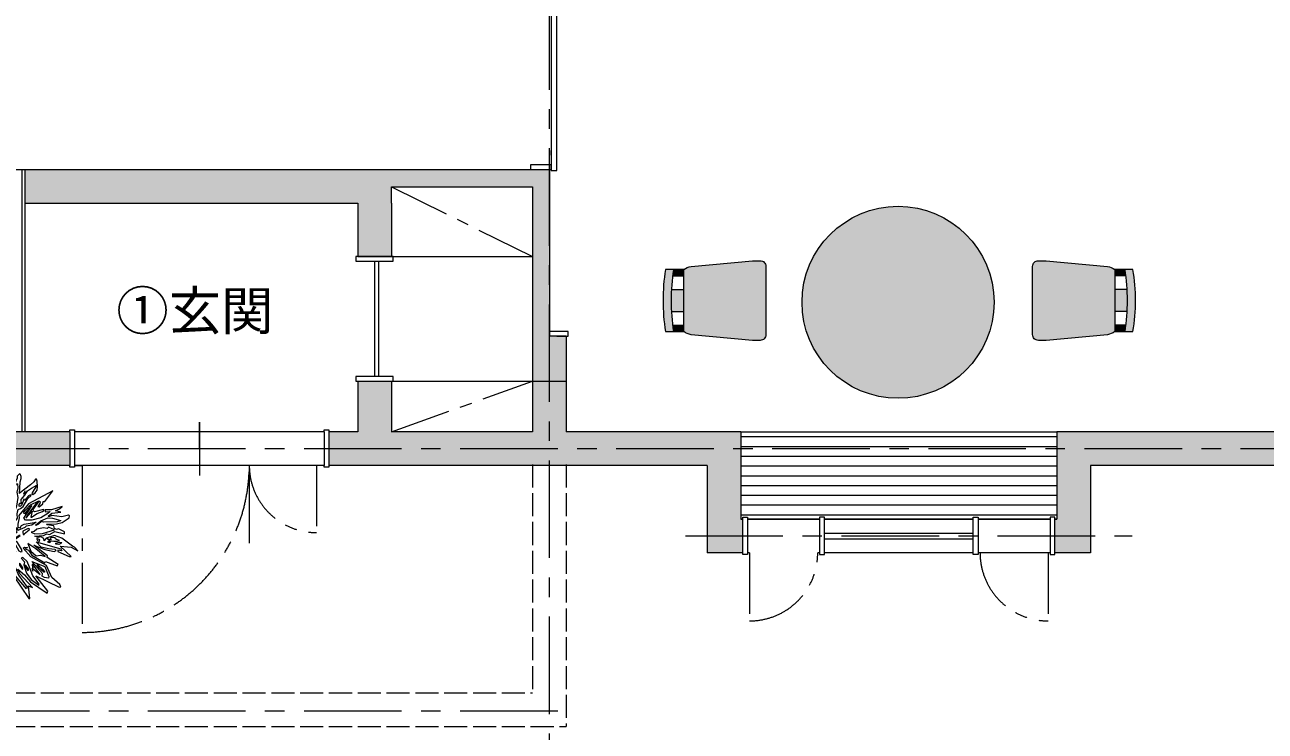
# Model space of a CAD drawing. Header units: millimetres. Extents: x -63086 to 144078, y -129912 to 13382.
# Drawn here: x 126143 to 132602, y -24781 to -21102 of the extents above; entities that cross this region are included whole.
import ezdxf

# ---------------------------------------------------------------- set-up
doc = ezdxf.new("R2010")
doc.units = ezdxf.units.MM
for name, pattern in [('ACAD_ISO02W100', [15, 12, -3]), ('CENTER', [50.800000000000004, 31.75, -6.35, 6.35, -6.35]), ('CENTERX2', [101.60000000000001, 63.5, -12.7, 12.7, -12.7])]:
    doc.linetypes.add(name, pattern=pattern)
doc.layers.get('0').update_dxf_attribs({"lineweight": 0})
for name, color, linetype, lineweight in [('001壁芯', 7, 'CENTERX2', 0), ('003壁', 7, 'Continuous', 9), ('004建具', 7, 'Continuous', 9), ('097家具', 7, 'Continuous', 0), ('観葉植物', 92, 'Continuous', 9)]:
    doc.layers.add(name, color=color, linetype=linetype, lineweight=lineweight)
doc.layers.add('文字', color=7, linetype='Continuous')
doc.styles.add('小岩', font='MS Mincho.ttf', dxfattribs={"height": 150})

# ---------------------------------------------------------------- blocks, each defined once
blk = doc.blocks.new('*U189')
at = {"color": 0, "linetype": 'ByBlock', "lineweight": -2}
blk.add_lwpolyline([(0, 535.4091544917369, 0.0451542092326469), (-161.497116597496, 522.5743812551127), (-161.497116597496, 427.288715157878), (161.497116597496, 427.288715157878), (161.497116597496, 522.5743812551127, 0.0451542092326469)], format="xyb", close=True, dxfattribs=at)
for points in [[(-161.497116597496, 479.58986574854, -0.0353468439991561), (0, 492.30175086809, -0.0353468439991561), (161.497116597496, 479.58986574854)], [(161.497116597496, 427.288715157878, -0.1354428479133657), (177.888110606048, 389.8410190944378), (207.4999999999882, 70.5810575119499), (207.4999999999882, 29.99992023615914, -0.4148891327171757), (177.43082034962, 0), (-177.43082034962, 0, -0.4148891327171757), (-207.4999999999882, 29.99992023615914), (-207.4999999999882, 70.5810575119499), (-177.8881106060492, 389.8410190944378, -0.1354428479133657), (-161.497116597496, 427.288715157878)]]:
    blk.add_lwpolyline(points, format="xyb", dxfattribs=at)
for points in [[(-128.9340361504671, 484.009202379842), (-128.9340361504671, 427.288715157878)], [(-57.56882048332704, 490.4016389930598), (-57.56882048332704, 427.288715157878)], [(57.56882048332704, 490.4016389930598), (57.56882048332704, 427.288715157878)], [(128.9340361504669, 484.009202379842), (128.9340361504669, 427.288715157878)]]:
    blk.add_lwpolyline(points, dxfattribs=at)
blk = doc.blocks.new('樹木平面（CAD素材.com）7619c9fb')
at = {"color": 0, "linetype": 'ByBlock', "lineweight": -2}
for points in [[(-455.4878599889944, 20.63957228629079), (-478.0371000518662, 33.77205773679725), (-478.3416342357541, 39.86274141455351), (-421.8505431245685, 21.89522456517352), (-397.0310071377135, 19.76348527795881), (-430.6820344573152, 35.14246156429226), (-475.1440253049332, 53.87131387339195), (-481.0824418907432, 63.46414066585749), (-474.3826898452135, 68.4889547000057), (-392.3107272874531, 59.80973045920337), (-300.9504721211142, 70.9252281711083), (-386.6768448855291, 102.2922491115505), (-421.0892076648488, 122.8483065239766), (-482.4528457182387, 173.7055152332377), (-541.6847444844152, 212.0768224031003), (-560.2613297015705, 230.957941804143), (-550.2117016332722, 234.3078178269088), (-468.7488074432877, 203.2453310703545), (-395.5083362182741, 171.7260430379679), (-265.0154384223551, 129.5480585695082), (-247.3524557568635, 121.4779026964825), (-230.9076098269234, 98.79010599684125), (-226.187329976663, 98.94237308878519), (-220.4011804827933, 110.8192062604094), (-207.9152789433938, 112.4941442717918), (-357.3083295268498, 213.7707938009762), (-375.8849147440051, 235.2404537650655), (-430.9675352547092, 344.739526259219), (-423.25901372505, 360.6704707538493), (-321.8491304904146, 295.9188899047081), (-282.3358201309748, 257.5475827348459), (-222.0380517211906, 179.891365843459), (-183.4383439134144, 162.7613179997707), (-171.3331101038748, 164.1317218272657), (-171.1047094659589, 171.2121416026571), (-193.031170705879, 184.4593786017758), (-197.8275841021114, 201.3610258075482), (-225.9208625657593, 218.4910736512365), (-261.0945608048005, 324.4689696441883), (-269.5192135012585, 410.0362351933891), (-266.0932039325198, 439.4999174845325), (-259.6979860708761, 442.6975264153548), (-248.7347554509161, 422.5982702787605), (-241.4259350376087, 422.5982702787605), (-237.9999254688719, 441.0987219499434), (-240.740733123861, 536.1133873229351), (-237.0863229172082, 536.5701885987664), (-149.3804779575239, 426.7094817612456), (-140.7012537167211, 434.9319047262161), (-125.6268116142764, 478.5564265681423), (-85.65669997900295, 541.1382013570837), (-76.97747573820016, 540.2245988054201), (-83.60109423776157, 463.4819844656968), (-79.71828339319109, 431.2774945195624), (-38.14936729250803, 338.0900342498981), (-29.92694432753706, 331.9232170261698), (-24.44532901755701, 334.4356240432444), (-18.50691243174515, 373.7205337647692), (41.10565406428941, 511.9029197038549), (42.24765725386897, 526.9773618063005), (60.9765095629682, 546.6198166670629), (70.56933635543464, 524.008153513395), (68.28532997627553, 503.223695463053), (60.06290701130638, 476.7292214648151), (56.86529808048363, 381.4861554539079)], [(-455.4886832553984, 20.54418456491112), (-313.1950858338278, -8.462696450401381), (-226.631244063723, -10.0615009158123), (-226.631244063723, -15.99991750162417), (-295.8366373522222, -24.45074110451014), (-301.5466533001199, -36.32757427613387), (-445.895856462932, -58.71083679188723), (-477.8719457711504, -69.67406741184732), (-505.9652242347984, -100.5081535304862), (-505.9652242347984, -113.0701886158577), (-497.9712019077451, -118.3234032879222), (-485.8659680982055, -106.446570116299), (-390.9655030441718, -123.234017003113), (-335.1215470737479, -105.7613682025512), (-263.8605480440056, -65.6770562483207), (-255.9807260359084, -47.51920553401078), (-217.2668179091725, -62.59364763645635), (-311.8246820063323, -111.2429835125313), (-365.2704312786391, -208.1990543078073), (-353.9645997018051, -221.9030925827583), (-335.1215470737479, -192.7820112484878), (-287.1574131114212, -167.429540439829), (-293.6668312920228, -155.0959059923734), (-282.7036006720627, -133.8546466662001), (-327.2417250656508, -169.4851461810713), (-307.7134705238459, -131.4564399680835), (-237.1376734078513, -92.05732992760022), (-232.3412600116171, -98.56674810820186), (-247.0731011571897, -121.5210122187445), (-223.7762360897741, -113.2985892537736), (-211.1000006854447, -118.4376036068807), (-215.5538131248031, -129.4008342268407), (-275.8515815345854, -156.8089107767428), (-283.7314035426825, -180.1057758441584), (-382.0578781654549, -264.0430102782311), (-435.1610264808878, -288.0250772593945), (-422.4847910765584, -297.2753030949862), (-332.7233403756309, -291.7936877850061), (-268.314360483364, -269.8672265450841), (-252.2121155102959, -323.6555767742666), (-243.6470915884529, -323.6555767742666), (-239.1932791490945, -260.9596016663672), (-230.2856542703757, -281.8582600356667), (-206.3035872892124, -258.2187940113763), (-231.9986590547451, -323.6555767742666), (-231.9986590547451, -338.7300188767122), (-222.7484332191525, -332.2206006961105), (-187.803135618029, -245.5425586070478), (-147.7188236637976, -218.8196839708944), (-162.4506648093702, -259.2465968819979), (-160.7376600250009, -294.1918944831214), (-113.116127019548, -434.6582868013666), (-86.73585334026757, -481.9372188499456), (-72.34661315156882, -477.826007367461), (-70.63360836719949, -466.8627767475009), (-85.02284855589824, -454.5291423000444), (-111.7457231920525, -379.1569317878157), (-101.1250935289645, -383.9533451840489), (-92.21746865024761, -282.2008609925397), (-70.97620932407517, -229.7829145908536), (-67.28373234443461, -378.319462782124), (-56.47276881641847, -401.1595265737087), (-13.22891470435206, -455.9756796735101), (8.849813627512049, -493.4333842917094), (17.83357205220273, -499.6763350614092), (23.01065317829489, -497.8491299580819), (25.294659557454, -486.8858993381218), (16.91996950053908, -466.3298419256953), (9.915683271119633, -432.0697462383196), (14.02689475360603, -369.3357043574342), (8.545279443624167, -331.7257326472918), (-30.13056191012583, -263.2055412725385), (-46.11860656423414, -214.0232705746603), (-40.78925834619804, -166.9727391639963), (-41.55059380591774, -155.8572414520913), (0.04707063895148167, -184.2112954849363), (-2.265485819945752, -264.3799193933974), (24.71433953386259, -233.5458332747585), (50.15246058173943, -294.4431533590705), (123.383415113507, -393.8830810916816), (115.6748935838477, -408.5292719980353), (7.755592168610747, -280.5678146056835), (7.755592168610747, -301.3808227357649), (134.9461974079968, -487.9270437535306), (143.4255710906218, -487.9270437535306), (134.1753452550311, -384.6328552560899), (167.3219878325672, -398.5081940094769), (60.9443907232635, -282.8803710645807), (45.52734766394497, -244.3377634162825), (101.0287026774931, -293.6723012061047), (148.8215361613838, -350.7153605255862), (289.1166280011912, -444.7593231874353), (292.9708887660217, -427.0297236692186), (193.5309610334116, -299.8391184298325), (386.2439992749041, -394.6539332446473), (400.8901901812569, -390.7996724798177), (393.1816686515976, -372.2992208086343), (326.1175313435579, -313.7144571832196), (281.4081064715319, -215.8162337565409), (151.1340926202829, -142.5852792247733), (87.92421607707183, -71.66688115190436), (100.6004514814013, -61.98840412021991), (124.9251194194385, -66.09961560270494), (104.369062007012, -76.03504335204434), (132.4623404706617, -86.99827397200534), (159.5278160636899, -129.8233935812259), (268.4749203495467, -193.204570602873), (274.9843385301483, -180.5283351985427), (371.9404093254234, -218.214440454658), (377.7646255922791, -206.2234069640763), (286.97537202073, -147.638643338662), (290.7439825463407, -134.9624079343321), (178.3708686917471, -45.88615914715319), (267.4471174789251, -82.20186057577212), (346.2453375598925, -98.30410554883929), (362.6901834898326, -90.7668844976165), (353.7825586111139, -81.85925961889825), (299.6516074250594, -78.09064909328708), (237.2982332740339, -62.67360603396764), (195.9422531847413, -20.28960002655458), (402.188029222747, -77.16135886760003), (408.6974474033486, -94.63400766816221), (374.7799526728468, -87.09678661693943), (374.7799526728468, -97.71741628002655), (470.3656196406264, -139.5147330186255), (486.1252636568206, -139.5147330186255), (395.6786110421453, -54.89229667080554), (487.4956674843161, -63.79992154952333), (540.9414167566229, -92.23580097004651), (514.9037440342181, -62.77211867890219), (498.1162971474023, -55.92009954142668), (409.7252502739721, 11.57228896270499), (348.7422799504402, 33.49875020262607), (279.8794876188131, 11.22968800583112), (263.0920407319991, -10.69677323408996), (260.0086321201343, 9.5166832214627), (235.3413632252232, 21.50771671204438), (212.7297000715553, 15.68350044519048), (184.9790225647812, 28.35973584951944), (258.2956273357668, 33.1561492457522), (283.6480981444256, 46.51758656382935), (306.9449632118412, 43.0915769950916), (351.1404866485573, 65.70324014875996), (430.2813076863968, 47.20278847757709), (432.33691342764, 63.99023536439108), (381.2893708534484, 88.31490330242923), (366.2149287510019, 82.148086078701), (349.7700828210618, 90.37050904367152), (343.9458665542079, 112.9821721973399), (287.0741077131624, 120.8619942054365), (282.9628962306779, 127.714013342912), (366.2149287510019, 130.7974219547759), (412.808658885835, 141.760652574736), (468.6526148562589, 180.4745607014725), (474.1342301662389, 195.8916037607919), (465.5692062443941, 202.0584209845197), (409.7252502739702, 187.3265798389475), (327.1584196673939, 197.9472095020346), (300.7781459881135, 188.0117817526952), (296.3243335487532, 193.1507961058014), (326.1306167967723, 219.5310697850819), (401.8454282658749, 227.7534927500519), (355.9369000447896, 239.0593243268863), (389.1691928615437, 253.1059635587103), (411.0956541014657, 273.6620209711368), (324.417612012403, 246.5965453781091), (269.2588579557269, 246.5965453781091), (273.3700694382114, 229.1238965775474), (312.4265785218213, 232.5499061462847), (294.2687278075118, 214.7346563888495), (234.3135603546034, 180.4745607014725), (161.6821574973637, 159.2333013752987), (107.8938072681831, 159.9185032890464), (94.53236995010593, 178.4189549602297), (159.9691527129944, 278.8010353242435), (151.0615278342775, 274.6898238417584), (98.64358143259051, 214.3920554319757), (92.8193651657366, 220.9014736125764), (105.1529996131922, 240.7723291112552), (149.0059220930343, 287.3660592460874), (218.2113153815353, 320.255751105969), (229.1745460014954, 312.3759290978724), (226.0911373896324, 297.6440879523007), (211.3592962440598, 274.3472228848846), (221.2947239934001, 271.2638142730207), (252.1288101120372, 296.6162850816795), (255.5548196807758, 314.7741357959885), (268.5736560419791, 314.7741357959885), (334.0104388048676, 403.1651826694206), (133.2462780768419, 296.6162850816795), (53.07765416838083, 200.3454162001508), (56.84626469399154, 181.1597626152202), (44.17002928966212, 127.0288114291652), (45.88303407403146, 103.7319463617491), (65.0686876589607, 97.22252818114703), (75.34671636517487, 116.4081817660781), (95.9027737776014, 127.714013342912), (196.2848541416133, 144.1588592728531), (161.3395565404899, 117.7785855935736), (114.7458264056586, 111.2691674129719), (103.4399948288228, 99.9633358361375), (43.82742833278826, 75.29606694122594), (44.51263024653599, 90.02790808679856), (34.91980345407137, 96.19472531052634), (29.43818814408951, 69.12924971749817), (39.37361589342981, 60.56422579565424), (25.6695776184788, 49.94359613256711), (-7.905316155151013, 37.95256264198588), (-27.09096974008207, 50.62879804631484), (-58.95285872934255, 115.7229798523308), (-63.406671168701, 150.6682774534552), (-71.97169509054584, 173.9651425208713), (-53.47124341936069, 222.9570793538192), (-40.10980610128536, 194.178598976423), (0.7358413126657979, 66.35037528952307), (12.30814030040165, 52.95087119845994), (16.87615305871805, 68.63438166868082), (10.6332022890183, 103.960346999665), (21.74870000092415, 149.3359403989461), (43.37062705695644, 177.6576195005105), (39.8684839422458, 209.9382429926163), (40.93435358585339, 230.0374991292115), (48.85224236693648, 248.1572830705345), (68.03789595186754, 257.902376954944), (87.68035081263042, 274.6517570687729), (127.5743289019301, 339.0607369610411), (151.4802623371215, 361.1394652929057), (154.5256041760003, 366.6210806028862), (145.5418457513115, 368.448285706213), (132.9036771199681, 363.27120458012), (103.6683954667387, 325.2044315941466), (100.4707865359178, 325.9657670538663), (97.27317760509686, 336.3199293060507), (93.77103449038623, 335.8631280302193), (76.86938728461246, 287.8989940678916), (64.38348574521297, 273.4336203332218), (57.07466533190745, 276.1744279882118), (56.31332987218775, 289.4216649873306), (61.18587681439203, 303.7347716300569), (70.32190233102665, 297.6440879523011), (74.12857962962335, 300.3848956072916), (71.2355048826903, 324.5953632263713), (73.2149770779597, 332.8177861913409), (102.1457245472993, 366.3165464189983), (125.5948567066589, 402.5561143016457), (157.1141447390473, 426.9188490126689), (202.794272322215, 449.3021115284218), (162.5957600490274, 387.938473475032), (161.2253562215319, 375.1480377517441), (169.7523133703908, 372.5594971886985), (188.1766314956003, 385.9590012797612), (203.7078748738786, 408.4945308874576), (206.9054838047014, 436.3594087131901), (205.9918812530377, 484.932611043293), (199.9011975752819, 499.8547860537951), (191.526507518367, 500.6161215135144), (177.0611337836963, 478.8419273655377), (148.8917217740764, 452.6519875511872), (56.54451468111984, 381.1031244509081)], [(-140.1124083220948, 275.0871457847988), (-155.5294513814151, 278.6844558319735), (-214.6281164421398, 395.8539830828017), (-225.420046583662, 440.5634079548281), (-220.2810322305559, 473.4530998147097), (-210.5169049596552, 479.1060156031267), (-146.7931269811343, 392.7705744709378), (-124.6953652627744, 346.5194452929791), (-117.5007451684269, 315.1714577390294), (-136.5150982749201, 340.3526280692513), (-157.0711556873466, 393.2844759062482), (-180.7106217116361, 413.3266318833639), (-180.7106217116361, 397.3956873887337), (-147.3070284164442, 332.1302051042812), (-152.4460427695503, 329.5606979277277), (-201.7805805593725, 400.4790960005976), (-190.9886504178503, 366.5616012700948), (-142.0767630146747, 277.6214976552292)], [(-104.1393078503497, 481.6755227796803), (-41.95723417776026, 287.9346816675652), (-42.47113561307197, 267.8925256904499), (-69.19401024922627, 291.0180902794291), (-66.11060163736147, 241.6835524896069), (-86.666659049788, 177.9597745110864), (-94.88908201475715, 187.2100003466776), (-97.97249062662195, 248.8781725839563), (-80.49984182606022, 260.6979055961006), (-104.6532092856614, 318.2548663508937), (-120.07025234498, 443.1329151313817), (-103.9387023486106, 481.5811608050717)], [(-156.5001540925568, 126.4792223941795), (-159.240961747546, 119.3226690728166), (-149.9526691389692, 92.52366089069028), (-136.5531650479061, 76.53561623658152), (-99.0954604297076, 61.61344122607943), (-95.74558440694273, 52.32514861750178), (-83.868751235319, 49.43207387056827), (-77.32126628173137, 57.95903101942622), (-83.56421705143111, 76.38334914463758), (-109.145088498004, 101.6596864073244), (-147.5163956678662, 127.2405578538992), (-156.6076296681549, 126.4751649432783)], [(-295.2600843530399, 17.87025811523563), (-240.2916641612937, 12.54090989719862), (-267.8520078031397, 3.557151472509304), (-331.9564535115187, 7.668362954994336), (-366.5210833827841, 26.39721526409357), (-378.3979165544079, 36.75137751627881), (-376.7229785430245, 42.84206119403461), (-275.9221636761649, 56.69836656092912), (-240.4439312532377, 49.08501196373436), (-239.2257945176862, 44.06019792958523), (-254.6047708040205, 44.66926629736099), (-260.0863861140006, 26.8540165399254), (-267.8520078031397, 23.80867470104749), (-281.7083131700329, 27.91988618353298), (-295.4123514449839, 22.74280505743991), (-295.107817261096, 18.17479229912351)], [(289.1079043657155, 7.613518053551161), (309.4101832915694, -14.6174773702578), (310.5268086324904, -17.56130781450611), (308.4965807399058, -19.59153570709168), (289.209415760346, -18.17037618228187), (305.0451933225104, -23.34745730837403), (312.1509909465585, -22.12932057282342), (318.5462088082022, -12.18120389915566), (327.2761887463184, -9.947953217311351), (344.3301030440343, -14.82050015951654), (374.0729416704089, -12.58724947767223), (390.8223217842387, -7.0041227730635), (364.0233136021125, 0.0001634563564039127), (355.9024020317702, 6.090847134112209), (354.9887994801084, 13.70420173130697), (338.340930760909, 16.64803217555573), (315.9069125478418, 14.41478149371142), (314.2827302337719, 10.96339407631649), (317.9371404404264, 0.7107432187608538), (317.6326062565386, -1.827041646970429), (313.0645934982222, -2.740644198634072), (289.074543996021, 7.486798569465464)], [(-58.74487932901866, -16.03877733238232), (-25.85518746913658, -32.94042453815473), (-19.00316833166289, -31.1132194348279), (-19.45996960749289, -23.3475977456892), (-55.31886976028181, -5.989149264084972), (-69.93651058689466, -7.131152453664072), (-57.21810421212103, -16.82337010078754)], [(-294.6438784653292, -239.5803502881181), (-292.512139178114, -248.7163758047518), (-232.6711720441635, -218.2629574159728), (-228.5599605616771, -221.4605663467946), (-260.5360498698956, -250.0867796322473), (-290.3803998908988, -265.0089546427489), (-329.2085083365928, -274.4495143432705), (-359.3573925414858, -277.0380549063166), (-363.0118027481385, -268.2065635735707), (-281.0921072823221, -197.5546329116023), (-252.3136269049264, -181.4143211655501), (-217.9012641256049, -172.8873640166912), (-208.4607044250843, -174.2577678441867), (-228.2554263777893, -187.3527377513619), (-280.0262376387145, -221.3082992548507), (-294.6118700764273, -239.7175290976938)], [(-61.34531575862275, -330.6027628442062), (-52.05702315004601, -374.7602195079362), (-34.24177339260859, -411.9133899422468), (-8.204100670202024, -442.2145412390819), (-3.179286636055622, -386.7893197715039), (-6.985963934652318, -343.0886643836056), (-17.49239327878058, -311.721643443163), (-36.83031395565558, -300.9106799151468), (-52.81835860976571, -279.2887528591127), (-59.21357647140758, -279.2887528591127), (-59.36584356335152, -289.9474492951858), (-52.51382442587783, -313.0920472706575), (-61.60340918396651, -331.0625820283713)], [(102.782665591305, -214.9129905220052), (110.8359028985578, -235.2829437109449), (126.4686576714666, -256.5326623200035), (132.0179472445325, -253.7580175334697), (132.0179472445325, -241.9826957564756), (111.2419484770762, -214.2362478911436), (104.0684765899423, -212.7474141032471), (102.81117272952, -214.8820096965665)]]:
    blk.add_lwpolyline(points, dxfattribs=at)
for points in [[(-5.488076070541865, 291.3821037961079), (-2.404667458678887, 382.5139583245295), (33.22583205619412, 463.3677841467379), (41.10565406428941, 461.3121784054956), (43.50386076240648, 429.4502894162356), (35.62403875431119, 392.4493860738685), (44.87426458990194, 347.2260597665313), (33.56843301306799, 275.6224597799146), (9.243765075030751, 207.1022684051609)], [(-285.4513475825443, 245.0667369387343), (-346.7769188629482, 299.1976881247901), (-382.4074183778193, 320.7815484078365), (-394.0558509115272, 318.3833417097208), (-395.7688556958965, 305.0219043916441), (-367.6755772322467, 245.4093378956081), (-238.8576174477112, 163.1851082459048)], [(-242.6262279733237, 391.3573455238329), (-112.4378643612908, 182.3707618308354), (-111.4100614906711, 170.0371273833798), (-118.2620806281448, 167.2963197283893), (-165.1984117198517, 214.9178527338431), (-153.8925801430178, 187.8523771408159), (-129.5679122049805, 151.8792766690699), (-130.2531141187283, 144.684656574721), (-141.9015466524361, 152.2218776259438), (-235.0890069221005, 280.3546354967325), (-249.1356461539253, 382.1071196882413)], [(92.5528977548347, 379.8683176020045), (92.5528977548347, 375.7571061195194), (106.1046689378418, 389.1566102105821), (105.9524018458978, 399.6630395547113), (101.9934574553554, 400.1198408305431)], [(110.1742448873738, 176.4523451706746), (162.592191289059, 235.7223107098366), (151.6289606690989, 186.387772920014), (159.1661817203221, 184.6747681356455), (205.4173108982814, 214.4810513836633), (247.8998295506281, 231.6110992273516), (259.5482620843359, 240.5187241060689), (256.4648534724729, 249.768949941661), (183.4908496583594, 228.5276906154872), (174.2406238227686, 235.3797097529628), (172.8702199952731, 248.0559451572917), (215.6953396044937, 309.7241173945704), (200.620897502049, 305.270304955211), (127.3042927310617, 206.9438303324405)], [(-123.6675623921547, 240.6557496189857), (-110.3061250740775, 241.1696510542961), (-111.3339279446991, 272.0037371729354), (-125.7231681333978, 268.4064271257603)], [(-31.18314783607457, 280.4188731761469), (-22.61812391422973, 201.9632540520543), (-7.201080854909378, 159.4807353997071), (-4.1176722430464, 211.8986818013936), (-17.82171051799742, 281.7892770036415), (-26.04413348296657, 302.0027334591941)], [(-279.6271313156903, 87.1276958199287), (-298.1275829868737, 85.7572919924337), (-407.4172882296043, 129.2676135154015), (-438.9365762619909, 153.5922814534392), (-433.112359995137, 158.388694849672), (-353.9715389572957, 143.3142527472264), (-306.3500059518428, 127.2120077741592), (-301.5535925556105, 119.674786722936), (-312.5168231755706, 114.8783733267037), (-367.3329762753747, 122.7581953348003)], [(234.8809931894248, 154.8684848876273), (292.437953944218, 180.2209556962862), (330.8092611140783, 178.1653499550434), (401.0424572732009, 158.9796963701128), (397.2738467475901, 154.1832829738796), (371.9213759389313, 147.3312638364046), (256.8074544293449, 143.9052542676664), (241.3904113700264, 150.4146724482684), (216.7231424751153, 126.0900045102312), (193.7688783645717, 117.182379631513), (194.7966812351951, 123.0065958983669)], [(-112.1335284418474, 63.01745087660083), (-109.7987663653748, 50.02399236405472), (-125.6345439275392, 47.18167331443556), (-131.6237162106663, 57.12978998810331)], [(-108.6377297893014, 33.07581910241015), (-87.86173102184694, 21.57119437776055), (-87.11731412789777, 27.18815821391308), (-97.80984769551287, 36.59488078289132), (-105.3216908980794, 37.74534325535615)], [(63.12371347671069, 34.3871483870189), (56.27169433923518, 32.71221037563646), (19.42305808881247, 9.872146584052189), (19.11852390492459, 4.542798366015631), (21.8593315599137, 3.476928722408047)], [(96.01340533659095, 38.04155859367302), (96.01340533659095, 48.24345375391431), (138.6481910808834, 80.37181015407623), (140.3231290922649, 88.13743184321493), (131.0348364836882, 91.94410914181208), (87.33418109578997, 69.25631244217175), (85.65924308440663, 54.63867161555754), (90.07498875077908, 44.13224227142928)], [(298.6880422338527, 101.3466020693477), (287.7248116138908, 92.09637623375602), (257.2333264521258, 97.2353905868622), (202.0745723954496, 84.90175613940664), (180.1481111555295, 66.74390542509718), (156.5086451312382, 62.29009298573828), (185.2871255086357, 46.53044896954498), (248.6683025302827, 50.98426140890388), (349.0503828942965, 81.47574657066889)], [(208.8123912139672, -7.460924048895322), (218.0499281252305, -13.75463051590941), (224.1406118029863, -13.55160772665022), (225.8663055116849, -2.283842922802251), (200.9960138275146, 7.664273750865505), (201.4020594060312, 2.994749597919508)], [(-441.6894780479834, -100.0402494458658), (-388.0153281377607, -106.8922685833418), (-339.3659922616844, -96.61423987712851), (-303.9638933847291, -70.5765671547224), (-314.0135214530255, -63.72454801724689), (-339.1375916237685, -68.74936205139602), (-383.6757160173584, -65.78015375848963), (-448.084695909627, -77.88538756802973), (-458.5911252537553, -87.70661499841071)], [(-215.1414230841219, -86.33621117091525), (-204.8887722265663, -87.45283651183763), (-166.3144422674468, -75.57600334021345), (-176.161047546484, -72.63217289596469), (-200.4222708628804, -73.9518210261449), (-212.8066610076494, -79.4334363361254), (-215.648980057269, -82.98633514814992)], [(-135.6587941471789, -27.54445946739224), (-87.00945827110445, -49.24252006939741), (-64.16939447951881, -53.12533091396699), (-60.05818299703424, -42.84730220775373), (-106.8803137697832, -20.92084096783265), (-138.399601802168, -18.8652352265899)], [(-4.749342757280829, -62.70215611370759), (14.89311210348023, -94.2214441460942), (25.85634272344214, -97.87585435274741), (15.80671465514388, -127.5679372818076), (11.01030125891157, -107.0118798693811), (4.615083397267881, -104.2710722143916), (0.9606731906151253, -149.4943985217283), (-5.434544671028561, -160.000827865857), (-14.11376891183136, -153.3772093662974), (-20.50898677347504, -123.6851264372381), (-13.88536827391545, -122.3147226097426), (-17.99657975640002, -77.09139630240588), (-14.34216954974727, -63.15895738953941)], [(11.65743639967332, -18.29726542556909), (54.29222214396395, -94.58307848946106), (70.73706807390408, -100.6737621672164), (80.6344290502584, -100.216960891385), (75.15281374027836, -79.50863638701503), (40.74045096095688, -23.32207945971732), (22.46839992768946, -9.922575368654634), (16.5299833418776, -11.44524628809359)], [(152.5158470871174, -97.42941239404354), (196.0261686100857, -136.1433205207786), (231.6566681249569, -128.9487004264292), (271.0557781654406, -139.5693300895164), (192.9427599982228, -76.53075402474315), (127.1633762784586, -34.04823537239645)], [(390.6192989949795, -22.83990033522787), (408.1807702658425, -24.5655940439251), (400.9734612471639, -33.70161956055927), (383.8180355548193, -39.89381463294421), (360.06436921157, -36.94998418869545), (358.947743870649, -28.72756122372539)], [(-205.0220059320163, -144.8131189395353), (-195.2769120476078, -144.6100961502771), (-194.9723778637199, -148.2645063569307), (-199.1343450435197, -152.6294963259888), (-216.8988391036401, -158.1111116359689), (-242.4797105502148, -159.5322711607787), (-240.8555282361467, -156.7914635057878)], [(-167.5008566921751, -192.834353061342), (-160.4965704627557, -179.7393831541667), (-164.1509806694103, -176.084972947514), (-196.2793370695726, -203.7975836813021), (-221.7079414242035, -233.1851324264744), (-209.9833753445237, -231.0533931392602)], [(-124.5615367639966, -358.2202066455293), (-106.4036860496872, -262.2919387208749), (-77.2826047154158, -182.1233148124138), (-87.56063342162997, -184.8641224674038), (-118.3947195402689, -254.4121167127787), (-128.6727482464812, -251.6713090577887), (-127.6449453758614, -228.0318430334983), (-146.4879980039186, -268.1161549877288), (-147.1731999176664, -292.0982219688922)], [(-107.0888879634349, -167.8609638670023), (-131.0455770959416, -208.7700559025961), (-125.7669845752189, -211.4093521629566), (-113.1795716411907, -200.5476329376252), (-93.99391805625964, -168.6730550240372), (-85.87300648591918, -149.8934470176232), (-84.85789253962503, -142.9906721828329)], [(59.59485422835496, -211.2490636221055), (83.23432025264447, -248.592567921346), (87.002930778257, -235.2311306032698), (65.41907049520887, -199.9432320452706), (57.19664753023972, -194.8042176921645)], [(117.1518149831463, -278.3988511693633), (156.5509250236319, -332.1872013985449), (218.5616982177817, -377.7531286627554), (222.3303087433942, -368.5029028271638), (169.9123623417072, -299.2975095386637), (141.4764829211854, -230.0921162501618), (122.2908293362543, -182.127982287835), (87.34553173512904, -149.9234923417016), (73.29889250330598, -153.0069009535655), (99.6791661825846, -184.868789942826), (93.51234895885864, -210.5638617083578)], [(167.6156670382206, -202.2653051974157), (162.4766526851145, -212.543333903629), (168.3008689519684, -231.7289874885591), (159.3932440732497, -245.4330257635102), (168.3008689519684, -262.9056745640719), (170.6990756500854, -241.6644152378994), (230.9968440598677, -288.6007463296046)], [(267.9977474022344, -224.1917664373368), (300.5448383052426, -305.7307941732934), (297.4614296933796, -320.1200343619912), (266.9699445316128, -315.6662219226328), (246.4138871191863, -303.6751884320511), (248.1268919035556, -282.0913281490029), (161.4488498144929, -182.0518487418631)], [(207.1289773976623, -207.7722983560525), (248.6471378010319, -245.4330257635102), (265.5995407041191, -265.5322819001049), (264.584426757825, -270.3033174476795), (259.2043228424736, -269.4912262906455), (237.7854185756987, -250.3055727057144), (211.2909445774621, -221.9838936041497), (204.7942153211879, -209.7010148540085)], [(-29.67376063429219, -334.104905958915), (-32.26230119733737, -342.9363972916617), (-36.83031395565558, -343.2409314755496), (-52.05702315004601, -320.096333500077), (-51.60022187421418, -330.7550299361501), (-35.61217722010406, -367.146864910741), (-27.54202134707884, -376.1306233354308), (-23.27854277264851, -375.9783562434868), (-18.10146164655634, -357.4017710263315), (-21.7558718532091, -337.3025148897377), (-33.78497211677677, -313.2443143626015)]]:
    blk.add_lwpolyline(points, close=True, dxfattribs=at)

msp = doc.modelspace()

# ---------------------------------------------------------------- hatches: boundary and pattern name
at = {"layer": '003壁', "ltscale": 10, "true_color": 0x939598}
h = msp.add_hatch(color=252, dxfattribs=at)
h.dxf.hatch_style = 1
h.paths.add_polyline_path([(125776.8590504737, -20646.31440814824), (125646.8590504737, -20646.31440814824), (125646.8590504737, -21471.31440814824), (125601.8590504737, -21471.31440814824), (125601.8590504737, -23221.31440814824), (125601.8590504737, -24586.31440814824), (124711.8590504737, -24586.31440814824), (124711.8590504737, -24761.31440814824), (125776.8590504737, -24761.31440814824), (125776.8590504737, -23396.31440814824), (126376.8590504737, -23396.31440814824), (126376.8590504737, -23221.31440814824), (125776.8590504737, -23221.31440814824)])
h = msp.add_hatch(color=252, dxfattribs=at)
h.dxf.hatch_style = 1
h.paths.add_polyline_path([(128051.8590504737, -21946.31440814824), (128786.8590504737, -21946.31440814824), (128786.8590504737, -22958.81440814824), (128874.3590504737, -22958.81440814824), (128874.3590504737, -21856.31440814824), (128775.5368109869, -21856.31440814824), (126144.3590504737, -21856.31440814824), (126144.3590504737, -21943.81440814824), (126144.3590504737, -22031.31440814824), (127876.8590504737, -22031.31440814824), (127876.8590504737, -22308.81440814824), (128051.8590504737, -22308.81440814824), (128051.8590504737, -22031.31440814824)])
h.paths.add_polyline_path([(129871.8590504737, -23308.81440814824), (128874.3590504737, -23308.81440814824), (128874.3590504737, -23396.31440814824), (129696.8590504737, -23396.31440814824), (129696.8590504737, -23763.81440814824), (129881.8590504737, -23763.81440814824), (129881.8590504737, -23676.31440814824), (129871.8590504737, -23676.31440814824)])
h.paths.add_polyline_path([(129871.8590504737, -23221.31440814824), (128961.8590504737, -23221.31440814824), (128961.8590504737, -22958.81440814824), (128874.3590504737, -22958.81440814824), (128874.3590504737, -23308.81440814824), (129871.8590504737, -23308.81440814824)])
h.paths.add_polyline_path([(128874.3590504737, -23308.81440814824), (127726.8590504737, -23308.81440814824), (127726.8590504737, -23396.31440814824), (128874.3590504737, -23396.31440814824)])
h.paths.add_polyline_path([(128874.3590504737, -22958.81440814824), (128786.8590504737, -22958.81440814824), (128786.8590504737, -23221.31440814824), (128051.8590504737, -23221.31440814824), (128051.8590504737, -22958.81440814824), (127876.8590504737, -22958.81440814824), (127876.8590504737, -23221.31440814824), (127726.8590504737, -23221.31440814824), (127726.8590504737, -23308.81440814824), (128874.3590504737, -23308.81440814824)])
h.paths.add_polyline_path([(128961.8590504737, -22724.39340350118), (128874.3590504737, -22724.39340350119), (128874.3590504737, -22958.81440814824), (128961.8590504737, -22958.81440814824)])
h = msp.add_hatch(color=252, dxfattribs=at)
h.dxf.hatch_style = 1
h.paths.add_polyline_path([(133238.3559418754, -23221.31440814824), (131516.8590504737, -23221.31440814824), (131516.8590504737, -23676.31440814824), (131506.8590504737, -23676.31440814824), (131506.8590504737, -23851.31440814824), (131691.8590504737, -23851.31440814824), (131691.8590504737, -23396.31440814824), (133238.3559418754, -23396.31440814824)])
h = msp.add_hatch(color=252, dxfattribs=at)
h.dxf.hatch_style = 1
h.paths.add_polyline_path([(129881.8590504737, -23763.81440814824), (129696.8590504737, -23763.81440814824), (129696.8590504737, -23851.31440814824), (129881.8590504737, -23851.31440814824)])
at = {"layer": '097家具', "ltscale": 10, "true_color": 0x868788, "transparency": 33554587}
h = msp.add_hatch(color=252, dxfattribs=at)
h.dxf.hatch_style = 1
h.paths.add_polyline_path([(134251.8590504737, -18870.07548543259), (133051.8590504737, -18870.07548543259), (133051.8590504737, -18916.31440814824), (134251.8590504737, -18916.31440814824)])
h.paths.add_polyline_path([(134251.8590504737, -18846.31440814824), (133051.8590504737, -18846.31440814824), (133051.8590504737, -18870.07548543259), (134251.8590504737, -18870.07548543259)])
edge = h.paths.add_edge_path()
edge.add_arc((130689.9384159473, -22547.20877780972), 500, 0, 360)
edge = h.paths.add_edge_path()
edge.add_arc((131769.5129808967, -22436.14528963717), 76.83627342945508, 50.93409738080014, 81.78755926052561)
edge.add_line((131780.4885694215, -22360.09695388245), (131461.228607839, -22330.48506448852))
edge.add_line((131461.228607839, -22330.48506448852), (131420.6474705632, -22330.48506448852))
edge.add_arc((131420.6474705632, -22360.48506448852), 30, 89.99999999999305, 180.1321235170705)
edge.add_line((131390.647550327, -22360.55424413897), (131390.647550327, -22715.55424413885))
edge.add_arc((131420.6474705632, -22715.48506448849), 29.99999999999755, 180.1321235168899, 270.0000000000069)
edge.add_line((131420.6474705632, -22745.48506448849), (131461.228607839, -22745.48506448849))
edge.add_line((131461.228607839, -22745.48506448849), (131780.4885694215, -22715.87317509455))
edge.add_arc((131769.5129808967, -22639.82483933985), 76.83627342944384, 278.2124407394782, 309.0659026191991)
edge.add_line((131817.9362654849, -22699.482181086), (131817.9362654849, -22376.48794789101))
edge = h.paths.add_edge_path()
edge.add_line((131913.2219315821, -22376.48794789101), (131870.2374160756, -22376.48794789101))
edge.add_arc((130735.7889476115, -22547.03237946811), 1147.196029779755, 0.4518655263984215, 8.549394221166892, ccw=False)
edge.add_arc((130735.7889476115, -22528.9377495089), 1147.196029779741, 351.4506057788328, 359.5481344735948, ccw=False)
edge.add_line((131870.2374160756, -22699.482181086), (131913.2219315821, -22699.482181086))
edge.add_arc((131027.3202938857, -22547.81772922149), 898.7901966714401, 350.2852641493967, 360.6268219554746)
edge.add_arc((131027.3202938857, -22528.15239975552), 898.7901966714475, 359.3731780445249, 369.7147358506032)
edge = h.paths.add_edge_path(flags=17)
edge.add_line((131874.6567527069, -22409.05102833804), (131879.4475653287, -22421.32923584606))
edge.add_line((131879.4475653287, -22421.32923584606), (131879.4475653287, -22492.6944515132))
edge.add_line((131879.4475653287, -22492.6944515132), (131881.0491893201, -22480.41624400518))
edge.add_arc((130735.7889476115, -22547.03237946816), 1147.196029779752, 3.328961752762434, 6.908092029492676)
at = {"layer": '097家具', "ltscale": 10}
h = msp.add_hatch(dxfattribs=at)
h.set_pattern_fill('ANSI31', color=256, scale=16, angle=45)
h.set_pattern_definition([(90, (104945.3956330387, 375.0604785407195), (-50.8, 0), [])])
h.paths.add_polyline_path([(126144.3590504737, -21856.31440814824), (125776.8590504737, -21856.31440814824), (125776.8590504737, -23221.31440814824), (126144.3590504737, -23221.31440814824)])
at = {"layer": '097家具', "ltscale": 10, "true_color": 0x868788, "transparency": 33554587}
h = msp.add_hatch(color=252, dxfattribs=at)
h.dxf.hatch_style = 1
h.paths.add_polyline_path([(130001.9679194638, -22360.41588483816, 0.4135383145952585), (129971.9679992277, -22330.48506448852), (129931.3868619519, -22330.48506448852), (129612.1269003694, -22360.09695388246, 0.1354428479133672), (129574.679204306, -22376.48794789101), (129574.679204306, -22699.482181086, 0.1354428479133659), (129612.1269003694, -22715.87317509456), (129931.3868619519, -22745.48506448849), (129971.9679992277, -22745.48506448849, 0.4148891327170457), (130001.9679194638, -22715.41588483814)])
h = msp.add_hatch(color=252, dxfattribs=at)
h.dxf.hatch_style = 1
h.paths.add_polyline_path([(129509.6661685958, -22537.98506448851, -0.03534684399915763), (129522.3780537153, -22376.48794789101), (129479.3935382087, -22376.48794789101, 0.04515420923264585), (129466.5587649721, -22537.9850644885, 0.04515420923264795), (129479.3935382087, -22699.482181086), (129522.3780537153, -22699.482181086, -0.03534684399915455)])
h = msp.add_hatch(color=252, dxfattribs=at)
h.dxf.hatch_style = 1
edge = h.paths.add_edge_path()
edge.add_line((129574.679204306, -22376.48794789101), (129522.3780537153, -22376.48794789101))
edge.add_arc((130656.8265221758, -22547.03237946771), 1147.196029776166, 171.4506057788264, 173.0919079705083)
edge.add_line((129517.958717084, -22409.05102833804), (129574.679204306, -22409.05102833804))
edge.add_line((129574.679204306, -22409.05102833804), (129574.679204306, -22376.48794789101))
h = msp.add_hatch(color=252, dxfattribs=at)
h.dxf.hatch_style = 1
h.paths.add_polyline_path([(131870.2374160756, -22376.48794789101), (131817.9362654849, -22376.48794789101), (131817.9362654849, -22409.05102833804), (131874.6567527069, -22409.05102833804, 0.007161654251196524)])
h = msp.add_hatch(color=252, dxfattribs=at)
h.dxf.hatch_style = 1
h.paths.add_polyline_path([(129574.679204306, -22480.41624400518), (129511.5662804708, -22480.41624400518, 0.01255436002171076), (129509.6661685958, -22537.98506448852, 0.01255436002170509), (129511.5662804708, -22595.55388497183), (129574.679204306, -22595.55388497183)])
h = msp.add_hatch(color=252, dxfattribs=at)
h.dxf.hatch_style = 1
h.paths.add_polyline_path([(131881.0491893201, -22480.41624400518), (131817.9362654849, -22480.41624400518), (131817.9362654849, -22595.55388497183), (131881.0491893201, -22595.55388497183, 0.01255436002170782), (131882.9493011951, -22537.9850644885, 0.01255436002170804)])
h = msp.add_hatch(color=252, dxfattribs=at)
h.dxf.hatch_style = 1
h.paths.add_polyline_path([(129574.679204306, -22666.91910063897), (129517.958717084, -22666.91910063897, 0.007161654251196535), (129522.3780537153, -22699.482181086), (129574.679204306, -22699.482181086)])
h = msp.add_hatch(color=252, dxfattribs=at)
h.dxf.hatch_style = 1
h.paths.add_polyline_path([(131874.6567527069, -22666.91910063897), (131817.9362654849, -22666.91910063897), (131817.9362654849, -22699.482181086), (131870.2374160756, -22699.482181086, 0.007161654251196519)])
at = {"layer": '097家具', "ltscale": 10}
h = msp.add_hatch(dxfattribs=at)
h.set_pattern_fill('ANSI31', color=256, scale=16, angle=135)
h.set_pattern_definition([(180, (104945.3956330387, 375.0604785407195), (-3.552713678800501e-15, -50.8), [])])
h.paths.add_polyline_path([(131516.8590504737, -23221.31440814825), (129871.8590504737, -23221.31440814824), (129871.8590504737, -23676.31440814824), (129881.8590504737, -23676.31440814824), (129881.8590504737, -23666.31440814824), (129906.8590504737, -23666.31440814824), (129906.8590504737, -23676.31440814824), (130281.8590504737, -23676.31440814824), (130281.8590504737, -23666.31440814824), (130306.8590504737, -23666.31440814824), (130306.8590504737, -23676.31440814824), (131081.8590504737, -23676.31440814824), (131081.8590504737, -23666.31440814824), (131106.8590504737, -23666.31440814824), (131106.8590504737, -23676.31440814824), (131481.8590504737, -23676.31440814824), (131481.8590504737, -23666.31440814824), (131506.8590504737, -23666.31440814824), (131506.8590504737, -23676.31440814824), (131516.8590504737, -23676.31440814824)])

# ---------------------------------------------------------------- linework, layer by layer
at = {"layer": '001壁芯', "ltscale": 8}
for p, q in [((128874.3590504737, -25504.35495883529), (128874.3590504737, -11005.82261487242)), ((126144.3590504737, -21943.81440814824), (126144.3590504737, -21856.31440814824)), ((128874.3590504737, -25504.35495883529), (128874.3590504737, -21856.31440814824)), ((128874.3590504737, -25504.35495883529), (128874.3590504737, -21856.31440814824)), ((127876.8590504737, -22308.81440814824), (128786.8590504737, -22308.81440814824)), ((127876.8590504737, -22958.81440814824), (128961.8590504737, -22958.81440814824)), ((121094.477186847, -23308.81440814824), (133147.4352486669, -23308.81440814824)), ((121094.477186847, -23308.81440814824), (136893.508957714, -23308.81440814824)), ((129582.5394617843, -23763.81440814824), (131909.2022829114, -23763.81440814824)), ((121094.477186847, -24673.81440814824), (128961.8590504737, -24673.81440814824))]:
    msp.add_line(p, q, dxfattribs=at)
at = {"layer": '003壁'}
for p, q in [((125776.8590504737, -21856.31440814824), (128786.8590504737, -21856.31440814824)), ((126144.3590504737, -23221.31440814824), (126144.3590504737, -21856.31440814824)), ((128051.8590504737, -21946.31440814824), (128786.8590504737, -21946.31440814824)), ((128051.8590504737, -22031.31440814824), (128051.8590504737, -21946.31440814824)), ((128786.8590504737, -21946.31440814824), (128786.8590504737, -23221.31440814824)), ((126144.3590504737, -22031.31440814824), (127876.8590504737, -22031.31440814824)), ((127876.8590504737, -22031.31440814824), (127876.8590504737, -22308.81440814824)), ((128051.8590504737, -22031.31440814824), (128051.8590504737, -22308.81440814824)), ((128961.8590504737, -22724.39340350118), (128961.8590504737, -23221.31440814824)), ((127876.8590504737, -22958.81440814824), (127876.8590504737, -23221.31440814824)), ((128051.8590504737, -22958.81440814824), (128051.8590504737, -23221.31440814824)), ((126376.8590504737, -23221.31440814824), (125776.8590504737, -23221.31440814824)), ((127701.8590504737, -23221.31440814824), (126401.8590504737, -23221.31440814824)), ((127876.8590504737, -23221.31440814824), (127726.8590504737, -23221.31440814824)), ((128786.8590504737, -23221.31440814824), (128051.8590504737, -23221.31440814824)), ((129871.8590504737, -23221.31440814824), (128961.8590504737, -23221.31440814824)), ((129871.8590504737, -23221.31440814824), (129871.8590504737, -23676.31440814824)), ((133739.3590504737, -23221.31440814824), (131516.8590504737, -23221.31440814824)), ((131516.8590504737, -23221.31440814824), (131516.8590504737, -23676.31440814824)), ((126376.8590504737, -23396.31440814824), (125776.8590504737, -23396.31440814824)), ((127701.8590504737, -23396.31440814824), (126401.8590504737, -23396.31440814824)), ((129696.8590504737, -23396.31440814824), (127726.8590504737, -23396.31440814824)), ((129696.8590504737, -23396.31440814824), (129696.8590504737, -23763.81440814824)), ((133238.3559418754, -23396.31440814824), (131691.8590504737, -23396.31440814824)), ((131691.8590504737, -23396.31440814824), (131691.8590504737, -23851.31440814824)), ((129696.8590504737, -23676.31440814824), (129696.8590504737, -23851.31440814824)), ((129881.8590504737, -23676.31440814824), (129871.8590504737, -23676.31440814824)), ((130281.8590504737, -23676.31440814824), (129906.8590504737, -23676.31440814824)), ((131081.8590504737, -23676.31440814824), (130306.8590504737, -23676.31440814824)), ((131481.8590504737, -23676.31440814824), (131106.8590504737, -23676.31440814824)), ((131516.8590504737, -23676.31440814824), (131506.8590504737, -23676.31440814824)), ((129881.8590504737, -23851.31440814824), (129696.8590504737, -23851.31440814824)), ((129916.8590504737, -23851.31440814824), (129906.8590504737, -23851.31440814824)), ((130281.8590504737, -23851.31440814824), (130271.8590504737, -23851.31440814823)), ((131081.8590504737, -23851.31440814824), (130306.8590504737, -23851.31440814824)), ((131481.8590504737, -23851.31440814824), (131106.8590504737, -23851.31440814824)), ((131691.8590504737, -23851.31440814824), (131506.8590504737, -23851.31440814824))]:
    msp.add_line(p, q, dxfattribs=at)
at = {"layer": '003壁', "ltscale": 10}
for p, q in [((127964.3590504737, -22333.81440814824), (127964.3590504737, -22933.81440814824)), ((127984.3590504737, -22333.81440814824), (127984.3590504737, -22933.81440814824)), ((128051.8590504737, -22308.81440814824), (128786.8590504737, -22308.81440814824)), ((128056.8590504737, -22958.81440814824), (128786.8590504737, -22958.81440814824)), ((129871.8590504737, -23221.31440814824), (131516.8590504737, -23221.31440814825))]:
    msp.add_line(p, q, dxfattribs=at)
at = {"layer": '003壁', "linetype": 'ACAD_ISO02W100', "ltscale": 10}
for p, q in [((128786.8590504737, -23391.31440814824), (128786.8590504737, -24581.31440814824)), ((128961.8590504737, -23391.31440814824), (128961.8590504737, -24756.31440814824)), ((125776.8590504737, -24581.31440814824), (128786.8590504737, -24581.31440814824)), ((125776.8590504737, -24756.31440814824), (128961.8590504737, -24756.31440814824))]:
    msp.add_line(p, q, dxfattribs=at)
at = {"layer": '004建具', "ltscale": 10}
for p, q in [((128883.0368109869, -21006.31440814824), (128883.0368109869, -21800.64929266076)), ((128913.0368109869, -21860.35390582471), (128913.0368109869, -21006.31440814824)), ((128883.0368109869, -21781.31440814824), (128883.0368109869, -21756.31440814824)), ((128883.0368109869, -21800.64929266076), (128883.0368109869, -21860.35390582471)), ((128883.0368109869, -21831.31440814824), (128775.5368109869, -21831.31440814824)), ((128775.5368109869, -21831.31440814824), (128775.5368109869, -21856.31440814824)), ((128775.5368109869, -21856.31440814824), (128883.0368109869, -21856.31440814824)), ((128874.3590504737, -21856.31440814824), (128874.3590504737, -22724.39340350119)), ((128883.0368109869, -21856.31440814824), (128883.0368109869, -21831.31440814824)), ((128883.0368109869, -21860.35390582471), (128913.0368109869, -21860.35390582471)), ((128061.8590504737, -22308.81440814824), (127866.8590504737, -22308.81440814824)), ((127866.8590504737, -22308.81440814824), (127866.8590504737, -22333.81440814824)), ((127866.8590504737, -22333.81440814824), (128061.8590504737, -22333.81440814824)), ((128061.8590504737, -22333.81440814824), (128061.8590504737, -22308.81440814824)), ((128971.8590504737, -22699.39340350118), (128874.3590504737, -22699.39340350119)), ((128961.8590504737, -22724.39340350118), (128874.3590504737, -22724.39340350119)), ((128913.0368109869, -22724.39340350118), (128961.8590504737, -22724.39340350118)), ((128961.8590504737, -22724.39340350118), (128971.8590504737, -22724.39340350118)), ((128971.8590504737, -22724.39340350118), (128971.8590504737, -22699.39340350118)), ((128061.8590504737, -22933.81440814824), (127866.8590504737, -22933.81440814824)), ((127866.8590504737, -22933.81440814824), (127866.8590504737, -22958.81440814824)), ((127866.8590504737, -22958.81440814824), (128061.8590504737, -22958.81440814824)), ((128061.8590504737, -22958.81440814824), (128061.8590504737, -22933.81440814824)), ((129871.8590504737, -23676.31440814824), (129881.8590504737, -23676.31440814824)), ((129881.8590504737, -23861.31440814824), (129881.8590504737, -23666.31440814824)), ((129881.8590504737, -23666.31440814824), (129906.8590504737, -23666.31440814824)), ((129906.8590504737, -23666.31440814824), (129906.8590504737, -23861.31440814824)), ((129906.8590504737, -23676.31440814824), (130281.8590504737, -23676.31440814824)), ((130281.8590504737, -23666.31440814824), (130281.8590504737, -23861.31440814824)), ((130306.8590504737, -23666.31440814824), (130281.8590504737, -23666.31440814824)), ((130306.8590504737, -23861.31440814824), (130306.8590504737, -23666.31440814824)), ((130306.8590504737, -23676.31440814824), (131081.8590504737, -23676.31440814824)), ((131081.8590504737, -23861.31440814824), (131081.8590504737, -23666.31440814824)), ((131081.8590504737, -23666.31440814824), (131106.8590504737, -23666.31440814824)), ((131106.8590504737, -23666.31440814824), (131106.8590504737, -23861.31440814824)), ((131106.8590504737, -23676.31440814824), (131481.8590504737, -23676.31440814824)), ((131481.8590504737, -23666.31440814824), (131481.8590504737, -23861.31440814824)), ((131506.8590504737, -23666.31440814824), (131481.8590504737, -23666.31440814824)), ((131506.8590504737, -23861.31440814824), (131506.8590504737, -23666.31440814824)), ((131506.8590504737, -23676.31440814824), (131516.8590504737, -23676.31440814824)), ((130306.8590504737, -23748.81440814824), (131081.8590504737, -23748.81440814824)), ((130306.8590504737, -23778.81440814824), (131081.8590504737, -23778.81440814824)), ((129906.8590504737, -23861.31440814824), (129881.8590504737, -23861.31440814824)), ((130281.8590504737, -23861.31440814824), (130306.8590504737, -23861.31440814824)), ((131106.8590504737, -23861.31440814824), (131081.8590504737, -23861.31440814824)), ((131481.8590504737, -23861.31440814824), (131506.8590504737, -23861.31440814824))]:
    msp.add_line(p, q, dxfattribs=at)
at = {"layer": '004建具', "linetype": 'CENTERX2', "ltscale": 5}
for p, q in [((128775.5368109869, -21831.31440814824), (128775.5368109869, -21856.31440814824)), ((128775.5368109869, -21856.31440814824), (128785.5368109869, -21856.31440814824)), ((128883.0368109869, -21831.31440814824), (128785.5368109869, -21831.31440814824)), ((128785.5368109869, -21856.31440814824), (128883.0368109869, -21856.31440814824)), ((127866.8590504737, -22308.81440814824), (127866.8590504737, -22333.81440814824)), ((127866.8590504737, -22333.81440814824), (127876.8590504737, -22333.81440814824)), ((128061.8590504737, -22308.81440814824), (127876.8590504737, -22308.81440814824)), ((127876.8590504737, -22333.81440814824), (128051.8590504737, -22333.81440814824)), ((128051.8590504737, -22333.81440814824), (128061.8590504737, -22333.81440814824)), ((128061.8590504737, -22333.81440814824), (128061.8590504737, -22308.81440814824)), ((127866.8590504737, -22933.81440814824), (127866.8590504737, -22958.81440814824)), ((127866.8590504737, -22958.81440814824), (127876.8590504737, -22958.81440814824)), ((128061.8590504737, -22933.81440814824), (127876.8590504737, -22933.81440814824)), ((127876.8590504737, -22958.81440814824), (128051.8590504737, -22958.81440814824)), ((128051.8590504737, -22958.81440814824), (128061.8590504737, -22958.81440814824)), ((128061.8590504737, -22958.81440814824), (128061.8590504737, -22933.81440814824)), ((126441.8590504737, -23396.31440814824), (126441.8590504737, -24266.31440814824)), ((127661.8590504737, -23396.31440814824), (127661.8590504737, -23746.31440814824)), ((129881.8590504737, -23676.31440814824), (129881.8590504737, -23666.31440814824)), ((129881.8590504737, -23666.31440814824), (129906.8590504737, -23666.31440814824)), ((129881.8590504737, -23851.31440814824), (129881.8590504737, -23676.31440814824)), ((129906.8590504737, -23666.31440814824), (129906.8590504737, -23851.31440814824)), ((130306.8590504737, -23666.31440814824), (130281.8590504737, -23666.31440814824)), ((130281.8590504737, -23666.31440814824), (130281.8590504737, -23851.31440814824)), ((130306.8590504737, -23676.31440814824), (130306.8590504737, -23666.31440814824)), ((130306.8590504737, -23851.31440814824), (130306.8590504737, -23676.31440814824)), ((131081.8590504737, -23851.31440814824), (131081.8590504737, -23676.31440814824)), ((131106.8590504737, -23666.31440814824), (131106.8590504737, -23851.31440814824)), ((131481.8590504737, -23666.31440814824), (131481.8590504737, -23851.31440814824)), ((131506.8590504737, -23851.31440814824), (131506.8590504737, -23676.31440814824)), ((129881.8590504737, -23861.31440814824), (129881.8590504737, -23851.31440814824)), ((129906.8590504737, -23861.31440814824), (129881.8590504737, -23861.31440814824)), ((129906.8590504737, -23851.31440814824), (129906.8590504737, -23861.31440814824)), ((129916.8590504737, -23851.31440814824), (129916.8590504737, -24206.31440814824)), ((130281.8590504737, -23851.31440814824), (130281.8590504737, -23861.31440814824)), ((130281.8590504737, -23861.31440814824), (130306.8590504737, -23861.31440814824)), ((130306.8590504737, -23861.31440814824), (130306.8590504737, -23851.31440814824)), ((131471.8590504737, -23851.31440814824), (131471.8590504737, -24206.31440814824))]:
    msp.add_line(p, q, dxfattribs=at)
at = {"layer": '004建具', "linetype": 'CENTER', "ltscale": 10}
for p, q in [((128051.8590504737, -21946.31440814824), (128786.8590504737, -22308.81440814824)), ((128051.8590504737, -23221.31440814824), (128786.8590504737, -22958.81440814824))]:
    msp.add_line(p, q, dxfattribs=at)
at = {"layer": '004建具'}
for p, q in [((127051.8590504737, -23308.81440814824), (127051.8590504737, -23172.26011703302)), ((127051.8590504737, -23172.26011703302), (127051.8590504737, -23449.76837946975)), ((126376.8590504737, -23221.31440814824), (126376.8590504737, -23211.31440814824)), ((126376.8590504737, -23211.31440814824), (126401.8590504737, -23211.31440814824)), ((126376.8590504737, -23221.31440814824), (126376.8590504737, -23396.31440814824)), ((126401.8590504737, -23211.31440814824), (126401.8590504737, -23221.31440814824)), ((126401.8590504737, -23221.31440814824), (126401.8590504737, -23396.31440814824)), ((127701.8590504737, -23221.31440814824), (127701.8590504737, -23211.31440814824)), ((127701.8590504737, -23211.31440814824), (127726.8590504737, -23211.31440814824)), ((127701.8590504737, -23221.31440814824), (127701.8590504737, -23396.31440814824)), ((127726.8590504737, -23211.31440814824), (127726.8590504737, -23221.31440814824)), ((127876.8590504737, -23221.31440814824), (127726.8590504737, -23221.31440814824)), ((127726.8590504737, -23221.31440814824), (127726.8590504737, -23396.31440814824)), ((126376.8590504737, -23406.31440814824), (126376.8590504737, -23396.31440814824)), ((126401.8590504737, -23406.31440814824), (126376.8590504737, -23406.31440814824)), ((126401.8590504737, -23396.31440814824), (126401.8590504737, -23406.31440814824)), ((126401.8590504737, -23396.31440814824), (126441.8590504737, -23396.31440814824)), ((127661.8590504737, -23396.31440814824), (127311.8590504737, -23396.31440814824)), ((127311.8590504737, -23396.31440814824), (127311.8590504737, -23802.40715296721)), ((127701.8590504737, -23396.31440814824), (127661.8590504737, -23396.31440814824)), ((127701.8590504737, -23406.31440814824), (127701.8590504737, -23396.31440814824)), ((127726.8590504737, -23406.31440814824), (127701.8590504737, -23406.31440814824)), ((127726.8590504737, -23396.31440814824), (127726.8590504737, -23406.31440814824))]:
    msp.add_line(p, q, dxfattribs=at)
at = {"layer": '004建具', "linetype": 'CENTERX2', "ltscale": 5}
for centre, radius, start, end in [((126441.8590504737, -23396.31440814824), 870, 270, 0), ((127661.8590504737, -23396.31440814824), 350, 180, 270), ((129916.8590504737, -23851.31440814824), 355, 270, 0), ((131471.8590504737, -23851.31440814824), 355, 180, 270)]:
    msp.add_arc(centre, radius, start, end, dxfattribs=at)
at = {"layer": '097家具', "ltscale": 10}
msp.add_circle((130689.9384159473, -22547.20877780972), 500, dxfattribs=at)

# ---------------------------------------------------------------- block references
for p, rotation in [((130001.9679194638, -22537.9850644885), 89.99999999999999), ((131390.647550327, -22537.9850644885), 270)]:
    msp.add_blockref('*U189', p, dxfattribs=dict(rotation=rotation))
at = {"layer": '観葉植物', "ltscale": 10, "xscale": 0.6285470542908179, "yscale": 0.6285470542908179, "zscale": 0.6285470542908179}
msp.add_blockref('樹木平面（CAD素材.com）7619c9fb', (126078.6563389449, -23782.70528057408), dxfattribs=at)

# ---------------------------------------------------------------- texts
at = {"layer": '文字', "ltscale": 10, "insert": (126619.5738043983, -22491.13311214606), "char_height": 200, "attachment_point": 1, "style": '小岩'}
msp.add_mtext_dynamic_manual_height_columns('①玄関', width=2456.810386103345, gutter_width=1000, heights=[0], dxfattribs=at)

doc.saveas('drawing.dxf')
